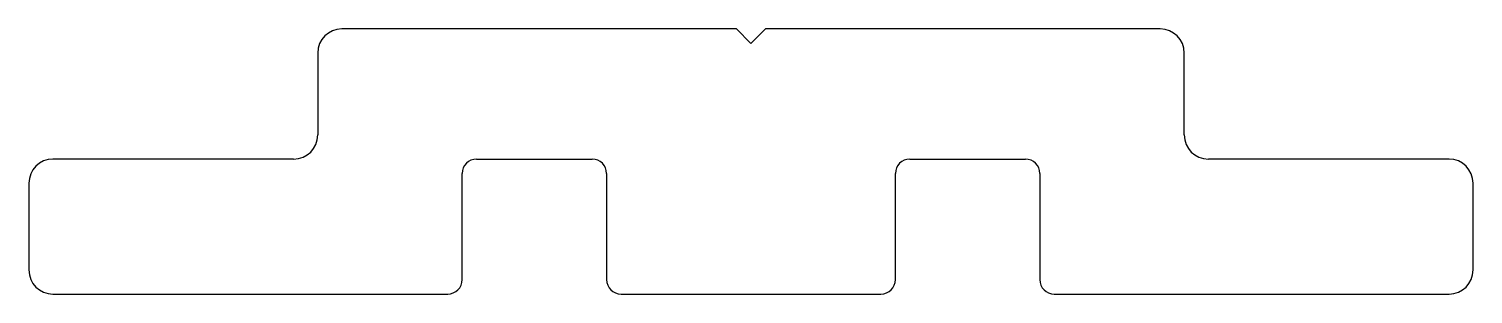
# Model space of a CAD drawing. Extents: x 198 to 228, y 685.4 to 690.9.
import ezdxf

# ---------------------------------------------------------------- set-up
doc = ezdxf.new("R2010")
doc.units = 0
doc.layers.get('0').update_dxf_attribs({"linetype": 'CONTINUOUS'})

msp = doc.modelspace()

# ---------------------------------------------------------------- linework, layer by layer
for p, q in [((212.694, 690.935), (204.494, 690.935)), ((212.994, 690.635), (212.694, 690.935)), ((213.294, 690.935), (212.994, 690.635)), ((221.494, 690.935), (213.294, 690.935)), ((203.994, 690.435), (203.994, 688.735)), ((221.994, 688.735), (221.994, 690.435)), ((203.494, 688.235), (198.494, 688.235)), ((207.294, 688.235), (209.694, 688.235)), ((216.294, 688.235), (218.694, 688.235)), ((227.494, 688.235), (222.494, 688.235)), ((206.994, 685.735), (206.994, 687.935)), ((209.994, 687.935), (209.994, 685.735)), ((215.994, 685.735), (215.994, 687.935)), ((218.994, 687.935), (218.994, 685.735)), ((197.994, 687.735), (197.994, 685.935)), ((227.994, 685.935), (227.994, 687.735)), ((198.494, 685.435), (206.694, 685.435)), ((210.294, 685.435), (215.694, 685.435)), ((219.294, 685.435), (227.494, 685.435))]:
    msp.add_line(p, q)
for centre, radius, start, end in [((204.494, 690.435), 0.5, 90, 180), ((221.494, 690.435), 0.5, 0, 90), ((203.494, 688.735), 0.5, 270, 0), ((222.494, 688.735), 0.5, 180, 270), ((198.494, 687.735), 0.5, 90, 180), ((207.294, 687.935), 0.3, 90, 180), ((209.694, 687.935), 0.3, 360, 90), ((216.294, 687.935), 0.3, 90, 180), ((218.694, 687.935), 0.3, 360, 90), ((227.494, 687.735), 0.5, 0, 90), ((198.494, 685.935), 0.5, 180, 270), ((227.494, 685.935), 0.5, 270, 0), ((206.694, 685.735), 0.3, 270, 0), ((210.294, 685.735), 0.3, 180, 270), ((215.694, 685.735), 0.3, 270, 0), ((219.294, 685.735), 0.3, 180, 270)]:
    msp.add_arc(centre, radius, start, end)

doc.saveas('drawing.dxf')
